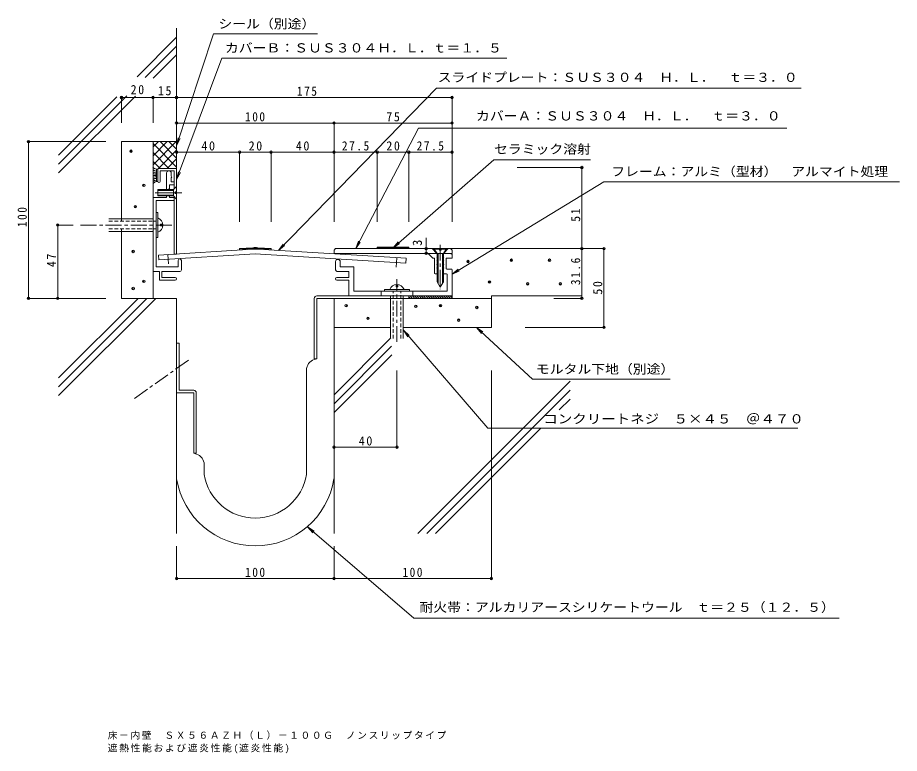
# Model space of a CAD drawing. Units: millimetres at full size, sheet at 1:2. Extents: x -218 to 342, y -274 to 194.
import ezdxf
from ezdxf.enums import TextEntityAlignment as Align

# ---------------------------------------------------------------- set-up
doc = ezdxf.new("R2010")
doc.units = ezdxf.units.MM
doc.header["$LTSCALE"] = 2
doc.header["$PDMODE"] = 32
doc.header["$PDSIZE"] = 1.6
doc.linetypes.add('CHAIN1', pattern=[8, 5, -1, 1, -1])
doc.linetypes.add('DASHED1', pattern=[1.8, 1.2, -0.6])
for name, color, linetype, lineweight in [('D-0', 3, 'Continuous', 9), ('D-1', 2, 'Continuous', 9), ('D-2', 4, 'Continuous', 9), ('D-3', 6, 'Continuous', 5), ('D-4', 7, 'Continuous', 9), ('D-5', 7, 'Continuous', 9)]:
    doc.layers.add(name, color=color, linetype=linetype, lineweight=lineweight)
doc.layers.add('F-5_F-5ﾚｲﾔ', color=7, linetype='Continuous')
doc.styles.add('ＭＳ ゴシック', font='')
doc.styles.get('ＭＳ ゴシック').set_extended_font_data('MS Gothic')

msp = doc.modelspace()

# ---------------------------------------------------------------- linework, layer by layer
at = {"layer": 'D-0'}
for p, q in [((-131.119, 95.019), (-132.213, 95.638)), ((-131.119, 96.107), (-132.163, 96.825)), ((-130.024, 95.934), (-131.095, 96.133)), ((-130.028, 97.291), (-129.223, 97.291)), ((-130.021, 97.279), (-130.021, 89.394)), ((-129.221, 97.279), (-129.221, 89.394)), ((-129.177, 89.516), (-129.177, 97.266)), ((-117.677, 97.766), (-128.677, 97.766)), ((-118.677, 96.266), (-127.677, 96.266)), ((-127.677, 89.516), (-127.677, 96.266)), ((-118.677, 84.766), (-118.677, 96.266)), ((-131.019, 94.128), (-132.186, 94.474)), ((-130.024, 93.236), (-132.186, 93.236)), ((-131.069, 91.281), (-132.186, 90.788)), ((-130.051, 94.919), (-131.045, 94.993)), ((-130.024, 91.357), (-131.019, 91.281)), ((-130.024, 94.128), (-130.995, 94.128)), ((-130.038, 89.394), (-129.219, 89.394)), ((-118.677, 43.266), (-118.677, 79.766)), ((-68.703, 46.383), (-128.723, 42.712)), ((-68.734, 47.382), (-77.145, 46.867)), ((-68.734, 46.882), (-77.145, 46.367)), ((-77.145, 46.867), (-77.145, 45.867)), ((-65.651, 46.383), (28.656, 40.615)), ((-65.62, 47.382), (-57.168, 46.865)), ((-65.62, 46.882), (-57.168, 46.365)), ((-57.168, 46.865), (-57.168, 45.864)), ((10.333, 46.777), (10.333, 47.776)), ((10.333, 47.776), (30.333, 47.776)), ((10.333, 47.276), (30.333, 47.276)), ((30.333, 46.777), (30.333, 47.776)), ((48.232, 43.777), (45.232, 46.777)), ((52.432, 43.777), (55.432, 46.777)), ((57.832, 45.777), (56.832, 46.777)), ((57.832, 45.777), (57.832, 43.777)), ((-128.723, 42.712), (-128.54, 39.717)), ((-67.177, 43.47), (-128.54, 39.717)), ((-67.177, 43.47), (28.499, 37.619)), ((57.832, 43.777), (-17.168, 43.777)), ((28.656, 40.615), (28.499, 37.619))]:
    msp.add_line(p, q, dxfattribs=at)
at = {"layer": 'D-0', "linetype": 'CHAIN1'}
for p, q in [((-122.734, 43.078), (-122.368, 37.089)), ((22.664, 40.929), (22.35, 34.937))]:
    msp.add_line(p, q, dxfattribs=at)
at = {"layer": 'D-0'}
for points in [[(-118.677, 43.266), (-117.177, 43.266), (-117.177, 97.266)], [(-130.024, 92.371), (-130.796, 92.371), (-132.186, 92.149)], [(-130.024, 90.316), (-131.318, 90.043), (-132.163, 89.375)], [(-17.168, 43.777), (-17.168, 45.777), (-16.168, 46.777), (56.832, 46.777)]]:
    msp.add_lwpolyline(points, dxfattribs=at)
for centre, radius, start, end in [((-129.849, 99.907), 2.619, 205.46629, 266.15474), ((-128.677, 97.266), 0.5, 90, 176.59944), ((-117.677, 97.266), 0.5, 0, 90), ((-129.675, 86.718), 2.709, 97.96758, 156.66208), ((-128.427, 89.516), 0.75, 180, 0), ((-67.177, 21.929), 25.5, 86.5, 93.5), ((-67.177, 21.429), 25.5, 86.5, 93.5), ((-67.177, 21.429), 25, 86.5, 93.5)]:
    msp.add_arc(centre, radius, start, end, dxfattribs=at)
at = {"layer": 'D-1'}
for p, q in [((-123.651, 84.266), (-123.651, 94.754)), ((-120.651, 92.853), (-120.651, 94.754)), ((-120.151, 91.987), (-120.651, 92.853)), ((-120.651, 91.987), (-120.151, 91.987)), ((-120.651, 89.254), (-120.651, 91.987)), ((-129.177, 84.266), (-129.177, 80.266)), ((-121.651, 84.753), (-122.151, 84.753)), ((-122.151, 84.753), (-122.151, 84.266)), ((-121.651, 84.753), (-121.651, 87.254)), ((-118.651, 87.254), (-121.651, 87.254)), ((-118.651, 89.254), (-120.651, 89.254)), ((-119.177, 84.266), (-119.177, 80.266)), ((-123.651, 79.254), (-132.151, 79.254)), ((-130.831, 82.266), (-113.969, 82.266)), ((-119.177, 83.766), (-129.177, 83.766)), ((-129.177, 80.766), (-119.177, 80.766)), ((-123.651, 79.254), (-123.651, 80.266)), ((-122.151, 83.754), (-121.651, 83.754)), ((-121.651, 79.254), (-121.651, 80.266)), ((-118.801, 79.254), (-121.651, 79.254)), ((-118.801, 77.254), (-118.801, 79.254)), ((-130.177, 35.266), (-130.177, 77.254)), ((-118.801, 77.254), (-130.177, 77.254)), ((-130.185, 71.754), (-130.185, 61.747)), ((-130.185, 69.747), (-129.185, 69.747)), ((-129.185, 69.747), (-129.185, 53.747)), ((-160.257, 65.748), (-132.177, 65.748)), ((-132.177, 64.248), (-130.185, 64.248)), ((-127.385, 62.248), (-125.912, 62.248)), ((-127.385, 61.248), (-127.385, 62.248)), ((-160.257, 57.748), (-132.177, 57.748)), ((-132.177, 59.247), (-130.185, 59.247)), ((-127.385, 61.248), (-125.912, 61.248)), ((-129.185, 53.747), (-130.185, 53.747)), ((46.482, 46.777), (54.182, 46.777)), ((46.482, 46.477), (49.832, 46.477)), ((50.832, 46.477), (54.182, 46.477)), ((52.332, 43.777), (54.182, 46.477)), ((54.182, 46.777), (54.182, 46.477)), ((-116.177, 35.266), (-116.177, 39.266)), ((-114.177, 33.266), (-114.177, 39.266)), ((42.832, 43.777), (42.832, 43.477)), ((42.832, 43.477), (45.532, 40.777)), ((45.532, 40.777), (46.632, 40.777)), ((46.632, 31.277), (46.632, 40.777)), ((48.582, 43.596), (48.133, 43.336)), ((48.133, 43.336), (48.582, 43.077)), ((48.332, 43.777), (48.325, 25.777)), ((48.582, 43.777), (48.582, 43.596)), ((48.932, 43.777), (48.925, 24.738)), ((51.732, 43.777), (51.725, 24.737)), ((52.082, 43.777), (52.082, 43.596)), ((52.082, 43.596), (52.532, 43.336)), ((52.532, 43.336), (52.082, 43.077)), ((52.332, 43.777), (52.325, 25.777)), ((54.032, 34.296), (54.032, 40.277)), ((54.532, 40.777), (57.832, 40.777)), ((57.125, 43.777), (57.832, 43.07)), ((57.832, 43.07), (57.832, 40.777)), ((-130.177, 35.266), (-116.177, 35.266)), ((-16.172, 33.266), (-16.172, 38.456)), ((-13.163, 35.277), (-4.663, 35.277)), ((54.532, 33.796), (57.332, 33.796)), ((-132.177, 32.266), (-128.168, 32.266)), ((-128.168, 32.277), (-128.168, 26.766)), ((-126.677, 32.266), (-115.177, 32.266)), ((-126.677, 28.516), (-118.052, 28.516)), ((-126.668, 32.277), (-126.668, 28.527)), ((-7.672, 32.266), (-15.172, 32.266)), ((-7.663, 32.277), (-15.163, 32.277)), ((48.327, 30.777), (47.132, 30.777)), ((54.332, 30.777), (52.327, 30.777)), ((54.837, 19.777), (54.837, 30.277)), ((57.832, 33.296), (57.832, 16.777)), ((-128.168, 26.766), (-118.052, 26.766)), ((-7.677, 26.766), (-15.302, 26.766)), ((-7.677, 26.766), (-7.677, 16.766)), ((22.325, 22.577), (22.325, 24.05)), ((23.325, 22.577), (22.325, 22.577)), ((23.325, 22.577), (23.325, 24.05)), ((48.325, 25.777), (50.325, 22.313)), ((52.325, 25.777), (50.325, 22.313)), ((-4.663, 19.777), (54.837, 19.777)), ((12.825, 16.777), (12.825, 19.777)), ((14.826, 20.777), (30.826, 20.777)), ((14.826, 19.777), (14.826, 20.777)), ((30.826, 20.777), (30.826, 19.777)), ((32.825, 16.777), (32.825, 19.777)), ((18.825, -10.295), (18.825, 16.777)), ((26.825, -10.295), (26.825, 16.777))]:
    msp.add_line(p, q, dxfattribs=at)
at = {"layer": 'D-1', "linetype": 'CHAIN1'}
for p, q in [((-120.184, 61.759), (-180.184, 61.759)), ((-162.373, 61.747), (-122.689, 61.747)), ((50.332, 49.26), (50.332, 21.052)), ((22.826, -12.411), (22.826, 27.273))]:
    msp.add_line(p, q, dxfattribs=at)
at = {"layer": 'D-1', "linetype": 'DASHED1'}
for p, q in [((-160.257, 64.248), (-130.185, 64.248)), ((-160.257, 59.247), (-130.185, 59.247)), ((20.325, -10.295), (20.325, 19.777)), ((25.326, -10.295), (25.326, 19.777))]:
    msp.add_line(p, q, dxfattribs=at)
at = {"layer": 'D-1'}
for points in [[(-117.177, 86.266), (-119.177, 84.266), (-129.177, 84.266)], [(-129.177, 80.266), (-119.177, 80.266), (-117.177, 78.266)], [(-117.177, 82.766), (-118.177, 82.766), (-118.177, 81.766), (-117.177, 81.766)], [(46.482, 46.777), (46.482, 46.477), (48.332, 43.777)], [(50.832, 46.777), (50.832, 45.777), (49.832, 45.777), (49.832, 46.777)], [(48.582, 43.077), (48.582, 42.896), (48.133, 42.636), (48.582, 42.377), (48.582, 42.196), (48.133, 41.936), (48.582, 41.677), (48.582, 41.496), (48.133, 41.237), (48.582, 40.977), (48.582, 40.796), (48.133, 40.536), (48.582, 40.277), (48.582, 40.096), (48.133, 39.837), (48.582, 39.577), (48.582, 39.396), (48.133, 39.137), (48.582, 38.877), (48.582, 38.696), (48.133, 38.437), (48.582, 38.177), (48.582, 37.996), (48.133, 37.737), (48.582, 37.477), (48.582, 37.296), (48.133, 37.037), (48.582, 36.777), (48.582, 36.596), (48.133, 36.337), (48.582, 36.077), (48.582, 35.896), (48.133, 35.637), (48.582, 35.377), (48.582, 35.196), (48.133, 34.937), (48.582, 34.677), (48.582, 34.496), (48.133, 34.237), (48.582, 33.977)], [(52.082, 43.077), (52.082, 42.896), (52.532, 42.636), (52.082, 42.377), (52.082, 42.196), (52.532, 41.936), (52.082, 41.677), (52.082, 41.496), (52.532, 41.237), (52.082, 40.977), (52.082, 40.796), (52.532, 40.536), (52.082, 40.277), (52.082, 40.096), (52.532, 39.837), (52.082, 39.577), (52.082, 39.396), (52.532, 39.137), (52.082, 38.877), (52.082, 38.696), (52.532, 38.437), (52.082, 38.177), (52.082, 37.996), (52.532, 37.737), (52.082, 37.477), (52.082, 37.296), (52.532, 37.037), (52.082, 36.777), (52.082, 36.596), (52.532, 36.337), (52.082, 36.077), (52.082, 35.896), (52.532, 35.637), (52.082, 35.377), (52.082, 35.196), (52.532, 34.937), (52.082, 34.677), (52.082, 34.496), (52.532, 34.237), (52.082, 33.977)], [(-13.172, 38.456), (-13.172, 35.266), (-4.672, 35.266), (-4.672, 19.766)], [(48.582, 33.977), (48.582, 33.796), (48.548, 33.777)], [(52.082, 33.977), (52.082, 33.796), (52.117, 33.777)], [(-15.293, 28.527), (-7.672, 28.527), (-7.672, 32.266)]]:
    msp.add_lwpolyline(points, dxfattribs=at)
for centre, radius, start, end in [((-122.151, 94.754), 1.5, 0, 176.59944), ((-130.603, 61.747), 4.718, 287.49231, 72.50768), ((-115.177, 39.266), 1, 0, 176.59944), ((-14.672, 38.456), 1.5, 0.00002, 177.3912), ((54.532, 40.277), 0.5, 90, 180), ((54.532, 34.296), 0.5, 180, 270), ((57.332, 33.296), 0.5, 0, 90), ((-118.052, 27.641), 0.875, 270, 90), ((-115.177, 33.266), 1, 270, 0), ((-15.172, 33.266), 1, 180, 270), ((-15.293, 27.652), 0.875, 90, 270), ((-15.163, 33.277), 1, 180, 270), ((47.132, 31.277), 0.5, 180, 270), ((54.332, 30.277), 0.5, 0, 90), ((22.826, 19.359), 4.718, 17.49231, 162.50768)]:
    msp.add_arc(centre, radius, start, end, dxfattribs=at)
at = {"layer": 'D-2'}
for p, q in [((-29.677, 15.164), (-29.677, -23.236)), ((-28.077, 16.764), (57.832, 16.764)), ((57.832, 15.164), (-28.077, 15.164)), ((30.323, 16.764), (30.323, 15.164)), ((30.323, 16.23), (31.39, 15.164)), ((31.204, 16.764), (32.804, 15.164)), ((32.618, 16.764), (34.218, 15.164)), ((34.032, 16.764), (35.632, 15.164)), ((35.446, 16.764), (37.046, 15.164)), ((36.861, 16.764), (38.461, 15.164)), ((38.275, 16.764), (39.875, 15.164)), ((39.689, 16.764), (41.289, 15.164)), ((41.103, 16.764), (42.703, 15.164)), ((42.517, 16.764), (44.118, 15.164)), ((43.932, 16.764), (45.532, 15.164)), ((45.346, 16.764), (46.946, 15.164)), ((46.76, 16.764), (48.36, 15.164)), ((48.174, 16.764), (49.774, 15.164)), ((49.589, 16.764), (51.189, 15.164)), ((51.003, 16.764), (52.603, 15.164)), ((52.417, 16.764), (54.017, 15.164)), ((53.831, 16.764), (55.431, 15.164)), ((55.245, 16.764), (56.845, 15.164)), ((56.66, 16.764), (57.832, 15.591)), ((57.832, 16.764), (57.832, 15.164)), ((-115.577, -13.234), (-117.177, -13.234)), ((-115.577, -13.234), (-115.577, -43.234)), ((-29.707, -23.73), (-28.077, -23.236)), ((-34.677, -30.429), (-34.677, -96.634)), ((-106.277, -43.234), (-115.577, -43.234)), ((-117.177, -99.404), (-117.177, -44.834)), ((-117.177, -44.834), (-106.277, -44.834)), ((-104.677, -44.834), (-104.677, -83.234)), ((-104.647, -83.728), (-106.277, -83.234)), ((-99.677, -90.427), (-99.677, -96.634))]:
    msp.add_line(p, q, dxfattribs=at)
at = {"layer": 'D-2', "linetype": 'CHAIN1'}
msp.add_line((-109.665, -24.038), (-144.454, -48.728), dxfattribs=at)
at = {"layer": 'D-2'}
for points in [[(-29.677, -23.236), (-28.077, -23.236), (-28.077, 15.164)], [(-104.677, -83.234), (-106.277, -83.234), (-106.277, -44.834)]]:
    msp.add_lwpolyline(points, dxfattribs=at)
for centre, radius, start, end in [((-28.077, 15.164), 1.6, 90, 180), ((-27.677, -30.429), 7, 106.85841, 180), ((-106.277, -44.834), 1.6, 0, 90), ((-106.677, -90.427), 7, 0, 73.14159), ((-67.177, -91.487), 50.615, 188.9995, 351.0005), ((-67.177, -91.487), 32.905, 188.9995, 351.0005)]:
    msp.add_arc(centre, radius, start, end, dxfattribs=at)
at = {"layer": 'D-3'}
for p, q in [((-117.177, 186.789), (-117.177, 97.266)), ((-142.306, 156.012), (-117.177, 181.141)), ((-137.269, 155.392), (-117.177, 175.484)), ((-132.047, 154.957), (-117.177, 169.827)), ((-192.168, 100.493), (-148.772, 143.889)), ((-192.168, 94.836), (-143.275, 143.729)), ((-192.168, 106.15), (-155.19, 143.128)), ((-117.177, 114.766), (-152.177, 114.766)), ((-152.177, 114.766), (-152.177, 64.264)), ((-132.177, 100.043), (-117.454, 114.766)), ((-132.177, 105.7), (-123.111, 114.766)), ((-132.177, 111.357), (-128.768, 114.766)), ((-132.177, 114.766), (-132.177, 15.164)), ((-132.177, 113.54), (-117.177, 98.54)), ((-127.746, 114.766), (-117.177, 104.197)), ((-122.089, 114.766), (-117.177, 109.854)), ((-132.177, 107.883), (-122.06, 97.766)), ((-128.797, 97.766), (-117.177, 109.386)), ((-132.177, 102.226), (-127.717, 97.766)), ((-123.14, 97.766), (-117.177, 103.729)), ((-117.483, 97.766), (-117.177, 98.072)), ((-152.177, 59.264), (-152.177, 15.164)), ((56.832, 46.777), (126.15, 46.777)), ((-192.168, -35.271), (-141.733, 15.164)), ((-192.168, -46.585), (-130.419, 15.164)), ((-192.168, -40.928), (-136.076, 15.164)), ((-117.177, 15.164), (-152.177, 15.164)), ((-117.177, 15.164), (-117.177, -134.224)), ((-17.168, 15.166), (82.832, 15.166)), ((-17.168, 15.164), (-17.168, -134.224)), ((82.832, 16.777), (82.832, -3.234)), ((82.832, 16.766), (140.354, 16.766)), ((18.826, -3.234), (-17.168, -3.234)), ((82.832, -3.234), (26.826, -3.234)), ((-17.168, -46.092), (19.044, -9.88)), ((-17.168, -51.749), (19.439, -15.143)), ((-17.168, -57.406), (19.592, -20.647)), ((36.123, -134.224), (132.833, -37.514)), ((41.779, -134.224), (132.833, -43.171)), ((125.935, -55.724), (132.833, -48.827)), ((47.436, -134.224), (114.336, -67.324))]:
    msp.add_line(p, q, dxfattribs=at)
for p in [(-146.174, 108.637), (-138.05, 86.973), (-143.466, 73.433), (-144.82, 44.999), (68.008, 38.553), (95.545, 39.406), (119.767, 39.406), (-138.05, 26.043), (81.704, 25.565), (105.926, 24.411), (126.687, 24.411), (-144.82, 21.423), (-9.415, 10.57), (50.562, 10.57), (34.835, 10.119), (73.63, 9.417), (4.426, 2.496), (62.096, 1.343)]:
    msp.add_point(p, dxfattribs=at)
at = {"layer": 'D-4'}
for p, q in [((-132.177, 142.78), (57.832, 142.78)), ((-132.177, 142.78), (-132.177, 126.766)), ((57.832, 63.736), (57.832, 143.38)), ((57.832, 126.547), (-117.24, 126.547)), ((-17.168, 126.547), (-17.168, 63.736)), ((-162.171, 114.766), (-211.942, 114.766)), ((-211.342, 15.164), (-211.342, 114.766)), ((-117.177, 108.04), (57.832, 108.04)), ((-117.177, 108.04), (-117.177, 107.44)), ((-77.145, 108.04), (-77.145, 63.736)), ((-57.168, 108.04), (-57.168, 63.736)), ((10.333, 108.04), (10.333, 63.736)), ((30.333, 108.04), (30.333, 63.736)), ((99.201, 98.261), (140.954, 98.261)), ((140.354, 98.261), (140.354, 15.166)), ((-182.884, 61.775), (-193.374, 61.775)), ((-192.774, 15.164), (-192.774, 61.775)), ((41.353, 43.794), (41.353, 53.564)), ((154.384, 46.794), (122.583, 46.794)), ((154.384, 46.794), (154.384, -3.223)), ((-162.171, 15.164), (-211.942, 15.164)), ((140.354, 15.166), (122.583, 15.166)), ((104.415, -3.223), (154.984, -3.223)), ((22.829, -30.731), (22.829, -79.966)), ((82.827, -30.731), (82.827, -163.417)), ((-17.173, -79.366), (22.829, -79.366)), ((-117.177, -142.241), (-117.177, -163.417)), ((-17.173, -142.241), (-17.173, -163.417)), ((-117.177, -162.817), (82.827, -162.817))]:
    msp.add_line(p, q, dxfattribs=at)
msp.add_lwpolyline([(-132.177, 142.78), (-152.177, 142.78), (-152.177, 126.766)], dxfattribs=at)
for p in [(-152.177, 142.78), (-132.177, 142.78), (-117.24, 142.78), (57.832, 142.78), (-117.24, 126.547), (-17.168, 126.547), (57.832, 126.547), (-211.342, 114.766), (-117.177, 108.04), (-77.145, 108.04), (-57.168, 108.04), (-17.168, 108.04), (10.333, 108.04), (30.333, 108.04), (57.832, 108.04), (140.354, 98.261), (-192.774, 61.775), (41.353, 46.794), (140.354, 46.794), (154.384, 46.794), (41.353, 43.794), (-211.342, 15.164), (-192.774, 15.164), (140.354, 15.166), (154.384, -3.223), (-17.173, -79.366), (22.829, -79.366), (-117.177, -162.817), (-17.173, -162.817), (82.827, -162.817)]:
    msp.add_point(p, dxfattribs=at)
at = {"layer": 'D-5'}
for p, q in [((-93.853, 183.217), (-117.177, 112.144)), ((-93.853, 183.217), (-27.657, 183.217)), ((-88.425, 167.76), (-117.177, 90.75)), ((-88.425, 167.76), (92.67, 167.76)), ((48.03, 148.763), (279.787, 148.763)), ((36.502, 123.373), (270.646, 123.373)), ((-117.177, 112.144), (-116.251, 117.058)), ((-117.177, 112.144), (-115.011, 116.651)), ((84.297, 103.098), (145.928, 103.098)), ((-117.177, 90.75), (-116.054, 95.622)), ((-117.177, 90.75), (-114.832, 95.166)), ((154.234, 89.119), (57.832, 30.509)), ((154.234, 89.119), (342.125, 89.119)), ((-3.31, 46.777), (-0.445, 50.874)), ((-52.498, 45.578), (-48.572, 48.674)), ((20.333, 47.276), (24.497, 50.044)), ((57.832, 30.509), (61.729, 33.642)), ((57.832, 30.509), (62.407, 32.527)), ((26.967, -5.013), (29.703, -9.198)), ((73.378, -3.234), (76.579, -7.075)), ((108.997, -36.096), (196.519, -36.096)), ((277.675, -67.324), (80.496, -67.324)), ((33.653, -188.015), (-34.009, -129.93)), ((-34.009, -129.93), (-29.837, -132.685)), ((-34.009, -129.93), (-30.692, -133.671)), ((33.653, -188.015), (303.788, -188.015))]:
    msp.add_line(p, q, dxfattribs=at)
for points in [[(48.03, 148.763), (-52.498, 45.578), (-49.507, 49.584)], [(36.502, 123.373), (-3.31, 46.777), (-1.603, 51.476)], [(84.297, 103.098), (20.333, 47.276), (23.638, 51.028)], [(80.496, -67.324), (26.967, -5.013), (30.693, -8.348)], [(108.997, -36.096), (73.378, -3.234), (77.464, -6.116)]]:
    msp.add_lwpolyline(points, dxfattribs=at)

# ---------------------------------------------------------------- texts
at = {"layer": 'D-4', "color": 2, "style": 'ＭＳ ゴシック'}
msp.add_text('3', height=5.865, rotation=90, dxfattribs=at).set_placement((40.41, 48.486), align=Align.BOTTOM_LEFT)
at = {"layer": 'D-4', "color": 2, "char_height": 5.865, "attachment_point": 7, "style": 'ＭＳ ゴシック'}
for s, insert in [('\\T1.27;\\W0.95;20', (-146.427, 144.78)), ('\\T1.27;\\W0.95;15', (-129.093, 144.074)), ('\\T1.27;\\W0.9;175', (-40.704, 143.78)), ('\\T1.27;\\W0.9;100', (-73.704, 127.547)), ('\\T1.27;\\W0.95;75', (16.082, 127.547)), ('\\T1.27;\\W0.95;40', (-101.411, 109.04)), ('\\T1.27;\\W0.95;20', (-71.406, 109.04)), ('\\T1.27;\\W0.95;40', (-41.418, 109.04)), ('\\T1.28;\\W0.9;27.5', (-12.168, 109.04)), ('\\T1.27;\\W0.95;20', (16.082, 109.04)), ('\\T1.28;\\W0.9;27.5', (35.333, 109.04)), ('\\T1.27;\\W0.95;40', (-1.422, -78.367)), ('\\T1.27;\\W0.9;100', (-73.675, -161.817)), ('\\T1.27;\\W0.9;100', (26.327, -161.817))]:
    msp.add_mtext(s, dxfattribs=dict(at, insert=insert))
at = {"layer": 'D-4', "color": 2, "char_height": 5.865, "attachment_point": 7, "rotation": 90, "style": 'ＭＳ ゴシック'}
for s, insert in [('\\T1.27;\\W0.9;100', (-212.342, 60.456)), ('\\T1.27;\\W0.95;51', (139.354, 63.778)), ('\\T1.27;\\W0.95;47', (-193.774, 35.026)), ('\\T1.28;\\W0.9;31.6', (139.354, 23.598)), ('\\T1.27;\\W0.95;50', (153.384, 17.535))]:
    msp.add_mtext(s, dxfattribs=dict(at, insert=insert))
at = {"layer": 'D-5', "color": 2, "style": 'ＭＳ ゴシック'}
for s, width, p in [('シール（別途）', 1.1, (-90.651, 184.902)), ('カバーＢ：ＳＵＳ３０４Ｈ．Ｌ．ｔ＝１．５', 1.1, (-86.473, 169.62)), ('スライドプレート：ＳＵＳ３０４\u3000Ｈ．Ｌ．\u3000ｔ＝３．０', 1.1, (48.704, 150.917)), ('カバーＡ：ＳＵＳ３０４\u3000Ｈ．Ｌ．\u3000ｔ＝３．０', 1.1, (73.062, 126.42)), ('セラミック溶射', 1.1, (84.484, 105.327)), ('フレーム：アルミ（型材）\u3000アルマイト処理', 1.1, (159.003, 91.076)), ('モルタル下地（別途）', 1.1, (111.106, -34.411)), ('コンクリートネジ\u3000５×４５\u3000＠４７０', 1.15, (115.83, -66.042)), ('耐火帯：アルカリアースシリケートウール\u3000ｔ＝２５（１２．５）', 1.1, (37.143, -185.706))]:
    msp.add_text(s, height=5.865, dxfattribs=dict(at, width=width)).set_placement(p, align=Align.BOTTOM_LEFT)
at = {"layer": 'F-5_F-5ﾚｲﾔ', "char_height": 4.399, "attachment_point": 7, "style": 'ＭＳ ゴシック'}
for s, insert in [('\\T1.17;床－内壁\u3000ＳＸ５６ＡＺＨ（Ｌ）－１００Ｇ\u3000ノンスリップタイプ', (-160.934, -265.167)), ('\\T1.18;遮熱性能および遮炎性能(遮炎性能)', (-160.934, -273.852))]:
    msp.add_mtext(s, dxfattribs=dict(at, insert=insert))

doc.saveas('drawing.dxf')
